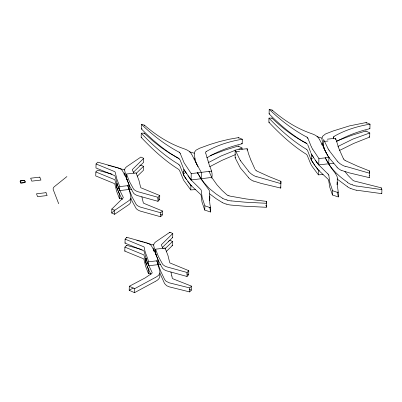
<?xml version="1.0" encoding="UTF-8"?>
<svg xmlns="http://www.w3.org/2000/svg" width="402" height="402" viewBox="0 0 402 402"><rect width="100%" height="100%" fill="white"/><g stroke="black" fill="none" stroke-linecap="round" stroke-linejoin="round"><path stroke-width="0.6" d="M337.313 178.945L337.177 184.377L338.243 191.865M248.677 177.704L240.582 168.177A18.788 12.794 5.1 0 1 240.225 167.624L235.145 157.815L235.15 149.966L239.537 158.951M324.424 149.192L323.6 147.338L323.62 139.519L327.901 148.303M208.382 162.071C209.728 167.523 213.372 172.247 211.723 178.171M266.325 201.884L266.28 207.286L244.285 206.186L231.014 205.08A17.16 10.296 1.8 0 1 227.547 204.472L226.125 204.04M280.737 186.89L280.762 188.076L261.069 183.382L253.506 181.006M180.166 153.293L180.141 153.257A2.573 1.482 -5.5 0 1 180.267 153.524L183.97 162.514A21.276 13.176 3.4 0 0 184.216 162.986L191.231 173.609L191.086 179.955L200.246 188.955A4.487 2.884 1.7 0 1 200.623 189.337L201.025 189.85A1.809 1.156 2.1 0 1 201.211 190.151L201.256 190.427A8.924 5.698 2.8 0 1 201.266 190.588L202.131 197.488L204.869 205.814L204.759 210.09L210.573 212.015L210.658 207.678M313.012 149.715L318.902 158.534L318.751 164.88L327.846 173.89M144.368 125.63L144.383 125.133L141.499 124.394L141.378 128.906C152.594 140.328 164.971 150.78 178.935 158.689A4.397 2.739 -8.7 0 1 179.588 159.177M152.087 272.641L152.087 272.611A4.161 2.452 1.5 0 0 152.087 272.435A2.166 1.276 1.5 0 0 151.991 272.209L147.735 263.23M272.079 110.801L272.094 110.053L269.209 109.314L269.094 113.821C280.305 125.248 292.681 135.69 306.646 143.609M110.776 173.83L97.54 170.141L95.852 171.945L95.746 175.94L114.525 183.644A6.251 3.683 1.5 0 0 114.63 183.794L114.932 184.362A23.075 13.593 1.5 0 0 115.022 184.794L116.585 191.146L119.454 198.568L121.836 198.286M127.705 181.362L126.298 177.79L122.253 170.473A8.904 5.246 1.5 0 0 121.736 169.915L121.535 169.734A10.135 5.97 1.5 0 0 117.871 167.775L97.746 162.162L96.058 163.966L95.952 167.956L114.731 175.664A6.251 3.683 1.5 0 0 114.841 175.815L115.143 176.383A23.075 13.593 1.5 0 0 115.233 176.81L117.766 185.684M130.459 199.106L130.831 201.176A8.904 5.246 1.5 0 1 130.766 201.799L130.715 202.01A10.135 5.97 1.5 0 1 128.821 204.628L114.605 214.296L111.726 213.03L111.831 209.04L123.273 197.764A6.251 3.683 1.5 0 1 123.263 197.603L123.118 197.02A23.075 13.593 1.5 0 1 122.881 196.603L118.69 188.066M114.605 214.296L114.706 210.306L126.444 202.337M119.454 198.568L119.56 194.578L118.329 191.397M131.575 189.181L119.665 190.588L119.766 186.598L116.902 179.176L115.334 172.82A23.075 13.593 1.5 0 1 115.243 172.393L114.942 171.825A6.251 3.683 1.5 0 1 114.836 171.674L96.058 163.966M128.359 183.041L129.404 185.689L133.454 193.005A8.904 5.246 1.5 0 0 133.966 193.563L134.167 193.744A10.135 5.97 1.5 0 0 137.836 195.704L157.956 201.317L159.649 199.513L159.755 195.523L140.971 187.814A6.251 3.683 1.5 0 0 140.866 187.664L140.564 187.096A23.075 13.593 1.5 0 0 140.474 186.669L138.911 180.312L136.042 172.89L126.514 174.016L126.409 178.006L129.293 185.473L129.193 189.463L130.931 197.186A8.904 5.246 1.5 0 1 130.871 197.809L130.821 198.02A10.135 5.97 1.5 0 1 128.926 200.638L126.741 202.136M150.876 273.45L148.484 273.732L145.635 266.315L144.072 259.958A23.075 13.593 1.5 0 1 143.981 259.526L143.68 258.958A6.251 3.683 1.5 0 1 143.574 258.813L124.796 251.104L124.901 247.114L126.59 245.31L140.881 249.285M146.815 260.848L144.283 251.979A23.075 13.593 1.5 0 1 144.187 251.546L143.891 250.979A6.251 3.683 1.5 0 1 143.78 250.833L125.002 243.125L125.107 239.135L126.796 237.331L146.921 242.939A10.135 5.97 1.5 0 1 150.574 244.903L150.785 245.084A8.904 5.246 1.5 0 1 151.303 245.637L155.348 252.953L156.76 256.531M126.575 245.808L126.59 245.31M126.786 237.828L126.796 237.331M155.549 281.31L134.499 292.686L129.193 290.264L129.298 286.274L145.167 277.903L151.584 273.561A9.558 5.633 1.5 0 0 151.825 273.35L152.046 273.089A1.306 0.769 1.5 0 0 152.082 272.903M134.499 292.686L134.605 288.696L155.74 277.259M195.503 189.613L190.759 189.93L183.664 180.237A21.472 12.653 1.5 0 1 183.463 179.875L179.624 170.684A2.724 1.608 1.5 0 0 179.523 170.433L179.493 170.398A7.06 4.161 1.5 0 0 179.377 170.232L178.985 169.709A3.256 1.92 1.5 0 0 178.749 169.428C164.694 160.679 152.458 149.328 141.157 137.303L141.268 133.208L144.172 133.132L152.971 141.037L161.287 147.599L169.559 153.182L177.548 157.659M139.76 165.659L140.65 165.051L143.524 166.317L143.424 170.307L137.263 176.242M127.349 180.438L126.349 177.784L124.635 170.192A8.904 5.246 1.5 0 1 124.695 169.569L124.746 169.358A10.135 5.97 1.5 0 1 126.64 166.74L140.861 157.071L143.735 158.338L143.63 162.328L133.213 172.368M147.428 266.697L145.69 262.189L145.795 258.195L146.388 258.124M148.484 273.732L148.584 269.742L147.629 267.224M160.624 264.345L148.69 265.752C149.388 259.491 144.961 254.175 144.383 247.989A23.075 13.593 1.5 0 1 144.293 247.557L143.991 246.989A6.251 3.683 1.5 0 1 143.886 246.838L125.107 239.135M156.398 255.602L155.479 253.215L155.564 249.185L165.091 248.059L167.961 255.476L169.523 261.833A22.929 13.512 1.5 0 1 169.614 262.265L169.915 262.833A6.236 3.673 1.5 0 1 170.021 262.978L188.804 270.687L188.699 274.677L187.005 276.481L166.84 270.908A10.03 5.909 1.5 0 1 163.026 268.732A9.166 5.402 1.5 0 1 162.493 268.179L158.453 260.858L157.408 258.21M157.956 201.317L158.061 197.327L159.755 195.523M158.197 266.37L158.212 265.627M158.227 265.124L158.343 260.637L155.458 253.175L153.685 245.356A8.904 5.246 1.5 0 1 153.745 244.733L153.795 244.522M130.826 197.955L132.082 201.136L136.127 208.452A8.904 5.246 1.5 0 0 136.645 209.005L136.846 209.186A10.135 5.97 1.5 0 0 140.509 211.15L160.634 216.758L160.74 212.769L162.428 210.965L143.65 203.256A6.251 3.683 1.5 0 0 143.544 203.11L143.243 202.543A23.075 13.593 1.5 0 0 143.152 202.111L141.851 196.834M160.634 216.758L162.323 214.954L162.428 210.965M165.066 249.054L165.091 248.059M169.684 240.718L169.699 240.22L172.574 241.481L172.473 245.471L166.197 251.521M169.895 232.738L169.91 232.235L172.785 233.502L172.679 237.492L162.262 247.531M187.005 276.481L187.111 272.491L188.804 270.687M159.775 272.857L164.569 283.561L166.684 285.742L169.408 286.887L189.684 291.927L189.784 287.938L191.478 286.129L174.242 279.335M189.684 291.927L191.372 290.123L191.478 286.129M242.044 149.358L242.079 148.057L238.235 146.037L224.386 150.278L210.085 155.664M206.799 157.84C217.738 151.278 229.808 146.72 242.19 143.755L242.311 139.243L238.456 137.625L229.1 139.273L219.623 141.544L210.015 144.464L199.648 148.232L195.97 150.202L194.297 152.464L194.488 156.016L195.859 162.056M266.28 207.286L266.255 205.1M266.325 202.352L266.35 201.352L246.431 198.985L230.854 196.251M310.384 163.167L307.334 155.604A2.729 1.608 1.5 0 0 307.234 155.348L307.203 155.318A7.06 4.161 1.5 0 0 307.088 155.152L306.691 154.629A3.251 1.92 1.5 0 0 306.46 154.348C292.41 145.589 280.174 134.248 268.873 122.223L268.978 118.128L271.888 118.052C281.631 127.298 292.229 135.826 304.193 142.032M280.762 188.076L280.908 181.337L269.144 176.639L256.908 171.071A11.412 8.457 9.5 0 1 256.657 170.956L256.23 170.689M338.348 192.452L338.288 196.935L332.469 195.01L332.585 190.734L329.821 182.413L328.866 175.523A9.105 5.814 2.8 0 0 328.856 175.357M339.539 150.433L353.75 143.413L369.684 137.072L369.79 132.977L365.951 130.957L352.097 135.198L337.424 140.735M336.218 141.735C346.715 135.735 358.162 131.479 369.905 128.67L370.021 124.163L366.167 122.545L349.564 125.871L333.173 130.967L325.494 133.972L322.449 136.404L321.891 138.826L323.133 145.574M341.981 170.559L349.539 172.935L369.232 177.629L369.383 170.89L357.614 166.192L345.378 160.624M381.141 188.297L381.156 187.794L354.634 181.106A12.547 7.899 3.2 0 1 354.378 181.011L353.951 180.87A2.105 1.322 3.2 0 1 353.544 180.664L352.936 180.262A4.357 2.749 3 0 1 352.459 179.91L352.222 179.664M356.785 190.226L381.794 193.643L381.9 189.654L381.156 187.794M201.241 180.041L201.407 172.574L196.935 164.529M328.756 164.257L328.901 157.514L327.449 155.077M144.157 133.635L144.172 133.132M271.873 118.555L271.888 118.052M266.325 201.824L266.35 201.352M185.282 177.724L190.935 185.392L190.759 189.93M314.806 165.358L318.6 170.317L318.424 174.855L323.107 174.548M321.826 144.906L322.198 143.348M238.235 146.037L238.2 146.584M365.951 130.957L365.91 131.499M194.146 159.79L194.724 158.031M369.237 175.79L369.257 175.533M209.502 200.829L209.854 197.874L209.422 195.915M280.908 181.337L280.877 183.619L256.958 176.729M369.383 170.89L369.348 173.172L345.429 166.282M337.082 184.443L337.188 183.613M337.167 183.769L337.107 184.232M124.64 173.347L124.59 173.558A8.904 5.246 1.5 0 0 124.53 174.182L124.62 175.056M333.308 137.464L333.298 137.494A1.085 0.643 2.8 0 0 333.293 137.645A3.985 2.367 3.5 0 0 333.328 137.77L333.58 138.866M333.369 137.283L333.469 137.022A5.306 3.1 -0.1 0 0 333.504 136.926M125.002 243.125L125.318 242.783M124.796 251.104L125.112 250.768M143.735 158.338L132.293 169.614A6.251 3.683 1.5 0 1 132.303 169.775L132.449 170.358A23.075 13.593 1.5 0 1 132.685 170.775L134.082 173.403M136.067 173.503L143.524 166.317M111.726 213.03L114.806 210.065M172.785 233.502L161.343 244.778A6.251 3.683 1.5 0 1 161.353 244.939L161.498 245.527A23.075 13.593 1.5 0 1 161.735 245.939L163.202 248.702M164.996 248.788L172.574 241.481M66.933 176.548L54.345 186.684A6.522 3.844 1.5 0 0 53.29 189.764L58.697 203.754M169.91 232.235L155.69 241.903A10.135 5.97 1.5 0 0 153.805 244.522M168.212 241.225L168.513 241.024M169.403 240.421L169.699 240.22M155.916 277.149C158.257 275.978 160.85 273.596 159.72 270.717M206.392 151.459C217.422 145.102 229.793 141.318 242.311 139.243M334.067 136.384C345.112 130.027 357.494 126.238 370.021 124.163M155.725 281.194C158.117 280.003 160.785 277.586 159.599 274.641M129.193 290.264L133.303 287.958M208.362 162.634L221.02 156.016L235.24 150.293M209.678 166.735L221.959 160.363L235.431 154.589M337.836 146.514L353.016 139.037L369.79 132.977M336.695 141.037L337.062 140.886M235.738 150.117L242.079 148.057M20.979 180.855L23.602 180.438A1.281 0.754 1.5 0 1 24.115 180.498A1.462 0.859 1.5 0 1 24.477 180.624L24.577 180.679A1.301 0.764 1.5 0 1 24.884 180.935L25.271 181.94A1.281 0.754 1.5 0 1 25.185 182.242L24.889 182.513A1.337 0.789 1.5 0 1 24.462 182.689L20.673 183.046L24.386 182.593A1.186 0.698 1.5 0 0 24.758 182.438L25.014 182.201A1.131 0.668 1.5 0 0 25.09 181.935L24.758 181.041A1.126 0.663 1.5 0 0 24.532 180.805L24.361 180.709A1.276 0.749 1.5 0 0 24.05 180.598A1.111 0.653 1.5 0 0 23.602 180.543L21.085 180.835M211.874 171.051L191.231 173.609M227.989 195.457L227.331 195.091A5.854 3.683 3.2 0 1 227.145 194.965A3.025 1.909 2.9 0 1 226.818 194.744L221.899 190.257L216.934 184.759L211.743 177.433L191.086 179.955L189.397 177.749M333.771 163.187L318.751 164.88L316.595 162.026M329.524 157.433L318.902 158.534M250.838 159.966L248.592 153.986L247.129 148.695L238.838 149.634M338.63 147.745L335.6 138.248L327.308 139.187M119.766 186.598L129.293 185.473M155.458 253.175L156.056 253.104M145.69 262.189L146.283 262.119M148.795 261.762L158.941 260.566M147.278 266.295L148.594 269.737L149.187 269.672M324.359 147.308L323.62 147.368L319.741 139.961M235.889 157.755L235.145 157.815M268.873 122.223L269.576 122.173M141.157 137.303L141.775 137.258M319.54 170.267L318.59 170.322L316.635 167.85M191.563 185.362L190.925 185.397L190.347 184.694M266.385 203.296L244.748 202.156L231.125 200.889M269.094 113.821L269.707 113.866M141.378 128.906L142.082 128.952M265.717 205.296L266.245 205.352M381.9 189.654L356.896 186.036M230.532 196.186L229.296 195.905A14.316 9.03 3.1 0 1 228.994 195.814M228.989 195.829L228.416 195.663A2.754 1.744 2.7 0 1 227.974 195.467M227.673 200.201L226.241 199.769M187.111 272.491L166.946 266.918A10.03 5.909 1.5 0 1 163.127 264.742A9.166 5.402 1.5 0 1 162.599 264.189L158.433 256.602L155.564 249.185M189.784 287.938L169.277 282.832L166.076 281.244L164.674 279.571L161.101 272.053L156.755 260.782M108.012 165.262L108.64 165.438M109.063 165.554L110.113 165.845M110.746 166.021L111.374 166.197M112.002 166.373L112.846 166.609M113.475 166.785L114.314 167.016M115.158 167.252L115.786 167.428M116.419 167.599L117.258 167.835M117.886 168.011L124.821 169.94M110.987 173.885L112.037 174.177M158.061 197.327L137.936 191.714A10.135 5.97 1.5 0 1 134.283 189.749L134.072 189.573A8.904 5.246 1.5 0 1 133.554 189.015L129.384 181.438L126.514 174.016M160.74 212.769L140.615 207.161A10.135 5.97 1.5 0 1 136.961 205.191L136.75 205.015A8.904 5.246 1.5 0 1 136.233 204.462L132.057 196.879L127.705 185.618M136.851 240.371L137.69 240.602M138.534 240.838L139.162 241.014M139.795 241.19L140.635 241.421M141.263 241.597L142.107 241.833M142.524 241.949L143.363 242.18M144.207 242.416L144.836 242.592M145.68 242.823L146.308 242.999M146.936 243.175L147.78 243.411M148.197 243.527L153.659 245.049M141.509 249.461L142.142 249.637M322.183 138.213L316.962 136.625M194.317 153.247L189.583 151.815M338.399 192.739L332.585 190.734M210.683 207.824L204.869 205.814M352.398 184.764L350.876 184.121M186.774 273.903L188.699 274.677M174.041 279.254L172.765 278.686A0.769 0.452 1.5 0 1 172.629 278.561L172.599 278.516A5.156 3.035 1.5 0 0 172.533 278.42L172.393 278.219A4.115 2.427 1.5 0 1 172.287 278.053A1.724 1.015 1.5 0 1 172.222 277.852L172.016 276.797M189.448 289.35L191.372 290.123M95.852 171.945L114.63 179.654A6.251 3.683 1.5 0 0 114.736 179.805L115.037 180.372A23.075 13.593 1.5 0 0 115.128 180.799L116.691 187.156L118.535 191.925M157.725 198.739L159.649 199.513M160.594 214.261L162.323 214.954M124.901 247.114L143.68 254.823A6.251 3.683 1.5 0 0 143.785 254.968L144.087 255.536A23.075 13.593 1.5 0 0 144.177 255.968L145.7 262.189L146.765 264.968M369.056 136.801L369.684 137.072M129.298 286.274L134.605 288.696M350.76 188.432L352.283 189.04A16.768 10.09 1.8 0 0 356.765 190.282M111.831 209.04L114.706 210.306M172.141 237.255L172.679 237.492M171.93 245.235L172.473 245.471M179.126 158.438L178.604 158.182M306.49 143.187L305.967 142.926M178.252 158.011L177.724 157.745M305.791 142.841L305.083 142.484M222.211 202.482L216.201 198.734L209.598 193.799M304.907 142.398L304.374 142.122M222.326 198.116L216.105 193.975L209.367 188.548A21.562 14.095 1.8 0 1 209.095 188.297L204.07 182.694L200.025 177.061M241.391 143.308L242.19 143.755M369.217 128.288L369.905 128.67M179.041 152.162C165.207 144.876 152.745 135.208 141.499 124.394M306.751 137.077C292.917 129.786 280.46 120.128 269.209 109.314M124.012 174.322L124.258 174.538A6.251 3.683 1.5 0 0 124.369 174.689M347.509 186.724L337.102 179.006M347.629 182.307C339.655 176.92 332.424 170.272 327.499 161.921M306.43 149.278C292.43 140.906 280.184 129.911 268.978 118.128M178.719 164.363C164.714 155.991 152.474 144.991 141.268 133.208M318.6 170.317L327.71 178.875A4.588 2.794 1.2 0 1 328.082 179.237L328.484 179.719A1.859 1.131 1.4 0 1 328.675 180.006L328.72 180.267A9.13 5.548 1.8 0 1 328.736 180.423L328.756 180.805M272.094 110.053C282.561 119.072 294.209 126.947 307.133 131.987C311.575 133.901 317.585 134.77 319.655 139.795M144.383 125.133C154.76 134.072 166.282 141.891 179.076 146.926C183.498 148.916 189.518 149.644 191.804 154.544M351.946 179.403L348.142 175.528L344.826 171.428M337.147 167.257L329.052 157.73A18.788 12.794 5.1 0 1 328.695 157.177L327.977 155.991M337.273 161.076L329.148 150.494M248.803 171.523L240.677 160.941M190.935 185.392L200.111 193.945A4.487 2.734 1.2 0 1 200.487 194.307L200.889 194.789A1.809 1.1 1.4 0 1 201.08 195.07L201.121 195.337A8.944 5.432 1.8 0 1 201.136 195.488L202.01 202.08L204.759 210.09M343.986 159.514L344.393 159.961A2.266 1.688 9.1 0 0 344.69 160.252L345.137 160.498A11.412 8.457 9.5 0 0 345.373 160.634M191.091 179.95L183.86 169.408L183.674 175.161L185.88 178.629M318.756 164.875L318.163 164.142M318.424 174.855L312.354 166.694M307.736 138.032L307.344 137.559M328.213 174.272L328.62 174.785A1.854 1.186 2.1 0 1 328.811 175.081L328.856 175.357M190.262 184.603L189.161 183.191M179.634 152.639L180.031 153.112A6.94 4.025 -6.4 0 1 180.111 153.268M307.244 150.107L307.414 150.333A6.929 4.327 -4.6 0 1 307.525 150.499L307.55 150.534A2.573 1.603 -4.3 0 1 307.656 150.785L310.54 158.252M189.096 183.106L188.287 182.041M318.037 163.961L313.269 157.122M316.565 167.76L316.364 167.493M335.318 173.357L330.67 167.101L325.148 157.715L325.776 158.921L325.595 158.579M153.418 249.853L153.685 250.26M316.294 167.403L316.098 167.137M124.409 174.744L124.6 175.016M179.709 165.413L179.312 164.895A4.347 2.724 -5.3 0 0 178.734 164.353M179.528 159.202L179.925 159.71A6.869 4.261 -7.4 0 1 180.021 159.87L180.061 159.901A2.512 1.553 -6.7 0 1 180.161 160.147L183.825 169.317A21.03 13.251 -1 0 0 184.081 169.78L185.644 172.297M189.257 177.568L188.588 176.644M315.831 166.785L315.314 166.071M187.895 181.508L187.633 181.151M316.665 162.122L316.002 161.197M188.191 176.091L187.935 175.724M314.801 165.353L312.57 162.011M315.741 160.83L315.359 160.277M314.555 164.996L313.811 163.915M307.852 138.177L307.872 138.213A6.94 4.025 -6.4 0 0 307.701 138.042M186.493 179.533L186.126 178.99M312.178 166.428L311.359 165.162A21.537 12.688 1.5 0 1 311.158 164.8L310.47 163.353M186.669 173.87L186.422 173.498M313.449 163.378L311.369 160.081L311.555 154.328L312.515 155.916M186.056 172.945L185.578 172.202M312.449 161.83L311.585 160.453A21.281 13.191 -1.6 0 1 311.344 159.996L310.831 158.896M185.347 177.82L183.89 175.533A21.221 13.15 -1.6 0 1 183.649 175.071L179.96 165.91A2.573 1.603 -4.3 0 0 179.85 165.614L179.82 165.579A6.929 4.327 -4.6 0 0 179.699 165.418M313.746 157.865L311.771 154.705M199.97 176.975C202.613 181.774 206.226 185.92 209.271 190.422C210.542 195.874 208.728 201.824 210.608 207.387M200.03 177.066L199.814 176.724M313.334 157.217L312.806 156.383M199.859 176.805L197.462 172.614L197.643 172.955M312.661 149.142L311.912 147.906A20.954 12.975 3.4 0 1 311.731 147.524L311.198 146.403M199.809 176.719L199.08 175.523M312.721 149.237L312.897 149.524M327.394 161.745L326.736 160.634M328.776 149.896L328.007 148.504M240.306 160.343L239.642 159.147M327.816 155.715L327.605 155.348M198.779 175.011L197.643 172.955M327.585 155.318L326.379 153.137M326.54 160.287L326.057 159.433M327.479 155.137L326.474 153.318M198.045 166.76L191.885 154.71M211.743 177.433L208.924 171.111M343.233 158.303L339.343 149.614M254.788 168.79L250.873 160.061M343.303 158.423L343.529 158.85M326.439 153.257L326.188 152.775M255.059 169.297L255.144 169.458A2.648 1.98 8.8 0 0 255.335 169.765A5.734 4.281 9 0 0 255.511 169.961L255.923 170.408A2.266 1.688 9.1 0 0 256.22 170.699M326.344 153.077L325.876 152.172M122.278 199.658L118.585 192.055M326.153 152.715L325.69 151.815M325.901 152.232L325.158 150.735M150.956 274.345L148.594 269.737M381.794 193.643L381.593 193.231M325.509 151.453L325.243 150.916M311.525 154.237L311.017 153.122M325.097 150.614L324.565 149.489M325.067 150.559L324.645 149.665M324.982 150.378L323.62 147.368M196.814 164.262L196.98 164.614M323.816 147.866L324.545 149.459M148.7 265.747L145.795 258.195M196.724 164.081L196.256 163.021M310.831 145.559L307.977 138.444A2.573 1.482 -5.5 0 0 307.877 138.208M310.952 145.841L311.118 146.212M310.776 152.564L307.872 145.067A2.512 1.558 -6.7 0 0 307.771 144.82L307.746 144.785A6.864 4.261 -7.4 0 0 307.615 144.635M338.67 147.846L339.308 149.519M332.469 195.01L329.74 187.156L328.761 180.875M156.554 255.999L156.654 256.265M127.811 185.885L128.062 186.543M117.871 185.95L118.027 186.347M117.871 190.206L116.64 187.02L116.746 183.031L118.278 187.005M127.449 180.699L127.655 181.232M156.906 261.179L157.167 261.843M119.665 190.588L118.228 186.875M146.871 260.983L147.077 261.511M118.072 190.734L118.178 190.995M127.947 181.98L128.303 182.91M156.996 257.149L157.353 258.074M157.217 261.973L159.649 270.415M128.168 186.809L129.178 189.458M147.328 262.169L147.484 262.571M118.635 187.935L118.334 187.141M208.065 160.951L205.879 153.69M323.499 146.981L323.178 145.75M208.362 161.986L208.201 161.378A17.06 11.472 -2 0 0 208.06 160.951M153.755 250.612A21.778 12.834 1.5 0 0 153.785 250.742L153.871 251.104M153.845 251.014L153.785 250.742M205.844 153.539L205.663 152.845A3.658 2.166 4 0 1 205.633 152.725A1.075 0.638 3.1 0 1 205.628 152.599L205.643 152.539A5.12 3.05 3.5 0 1 205.723 152.363L205.804 152.097A5.266 3.08 -0.1 0 0 205.834 152.006M171.679 275.325L171.981 276.651M171.664 275.259L170.895 272.003M338.107 195.94L337.409 191.885M338.213 196.513L338.288 196.935M210.573 212.015L209.779 207.251M153.659 250.144L153.579 249.346A8.904 5.246 1.5 0 1 153.639 248.722L153.69 248.511A10.135 5.97 1.5 0 1 153.84 248.099M369.232 177.629L369.212 177.232M335.6 138.248L335.615 139.795M247.129 148.695L247.145 150.242M184.046 171.986A51.235 31.557 -3.6 0 1 183.232 171.945M184.739 173.589A50.712 27.658 -1.5 0 1 184.026 173.558M196.266 162.926A16.879 10.819 6 0 1 196.081 162.488M195.955 162.503A16.291 10.542 4.3 0 1 195.814 162.056M238.456 137.63A30.225 5.824 83.3 0 1 238.466 138.137M205.849 151.916A2.94 1.734 2.9 0 1 206.447 151.494M179.136 152.102A4.377 2.553 -8.3 0 1 179.739 152.599M226.2 199.819A20.788 13.176 2.2 0 1 222.276 198.156M231.11 200.94A17.165 10.713 2.7 0 1 227.643 200.256M226.11 204.065A20.773 12.552 1.6 0 1 222.18 202.502M253.381 181.136A18.422 12.799 4.4 0 1 248.547 177.769M239.557 151.459A77.842 36.024 -1.6 0 1 235.672 151.825M240.733 160.926A19.733 13.623 11.4 0 1 240.356 160.333M256.858 176.915A17.623 12.99 8.4 0 1 248.743 171.553M341.851 170.689A18.422 12.799 4.4 0 1 337.017 167.322M328.027 141.012A77.842 36.024 -1.6 0 1 324.143 141.378M343.615 159.011A2.648 1.98 8.8 0 0 343.805 159.313A5.734 4.281 9 0 0 343.981 159.514M329.208 150.479A19.733 13.623 11.4 0 1 328.831 149.886M345.328 166.468A17.623 12.99 8.4 0 1 337.213 161.107M350.68 184.292A23.628 15.221 1.3 0 1 347.428 182.428M356.845 186.156A16.778 10.537 2.6 0 1 352.323 184.84M350.67 188.513A23.612 14.371 1.2 0 1 347.423 186.774M323.896 147.856A17.065 10.939 6.1 0 1 323.716 147.418M323.59 147.428A16.467 10.658 4.3 0 1 323.454 146.986M306.847 137.022A4.372 2.548 -8.3 0 1 307.45 137.519M311.776 154.7A21.09 13.291 -1 0 1 311.53 154.237M306.686 143.584A4.392 2.739 -8.7 0 1 307.299 144.097M306.445 149.273A4.342 2.719 -5.3 0 1 307.063 149.8M366.172 122.55A30.225 5.824 83.3 0 1 366.182 123.308M333.323 137.464A5.171 3.085 3.6 0 1 333.389 137.288M333.524 136.841A2.965 1.749 2.9 0 1 334.122 136.419M335.218 173.388A17.381 11.01 4.9 0 1 337.449 178.95M311.243 158.845A52.692 32.245 -3.6 0 1 310.374 158.8M312.434 158.509A50.592 27.622 -1.6 0 1 311.726 158.478M327.866 173.88A4.588 2.945 1.7 0 1 328.223 174.272M337.107 182.005A17.432 10.527 3 0 1 337.318 183.619M124.655 173.347A10.135 5.97 1.5 0 1 124.791 172.93M20.472 180.93A1.442 0.849 1.5 0 0 20.185 181.196A1.301 0.764 1.5 0 0 20.1 181.503L20.768 182.835L20.281 181.503A1.131 0.663 1.5 0 1 20.356 181.237L20.608 181.006A1.131 0.663 1.5 0 1 20.954 180.875M20.447 180.955A1.301 0.764 1.5 0 1 20.879 180.779M39.808 177.131L30.652 178.212L31.783 181.141L40.939 180.061L39.808 177.131M46.014 192.679L36.487 193.804L37.587 196.663L47.114 195.538L46.014 192.679"/></g></svg>
